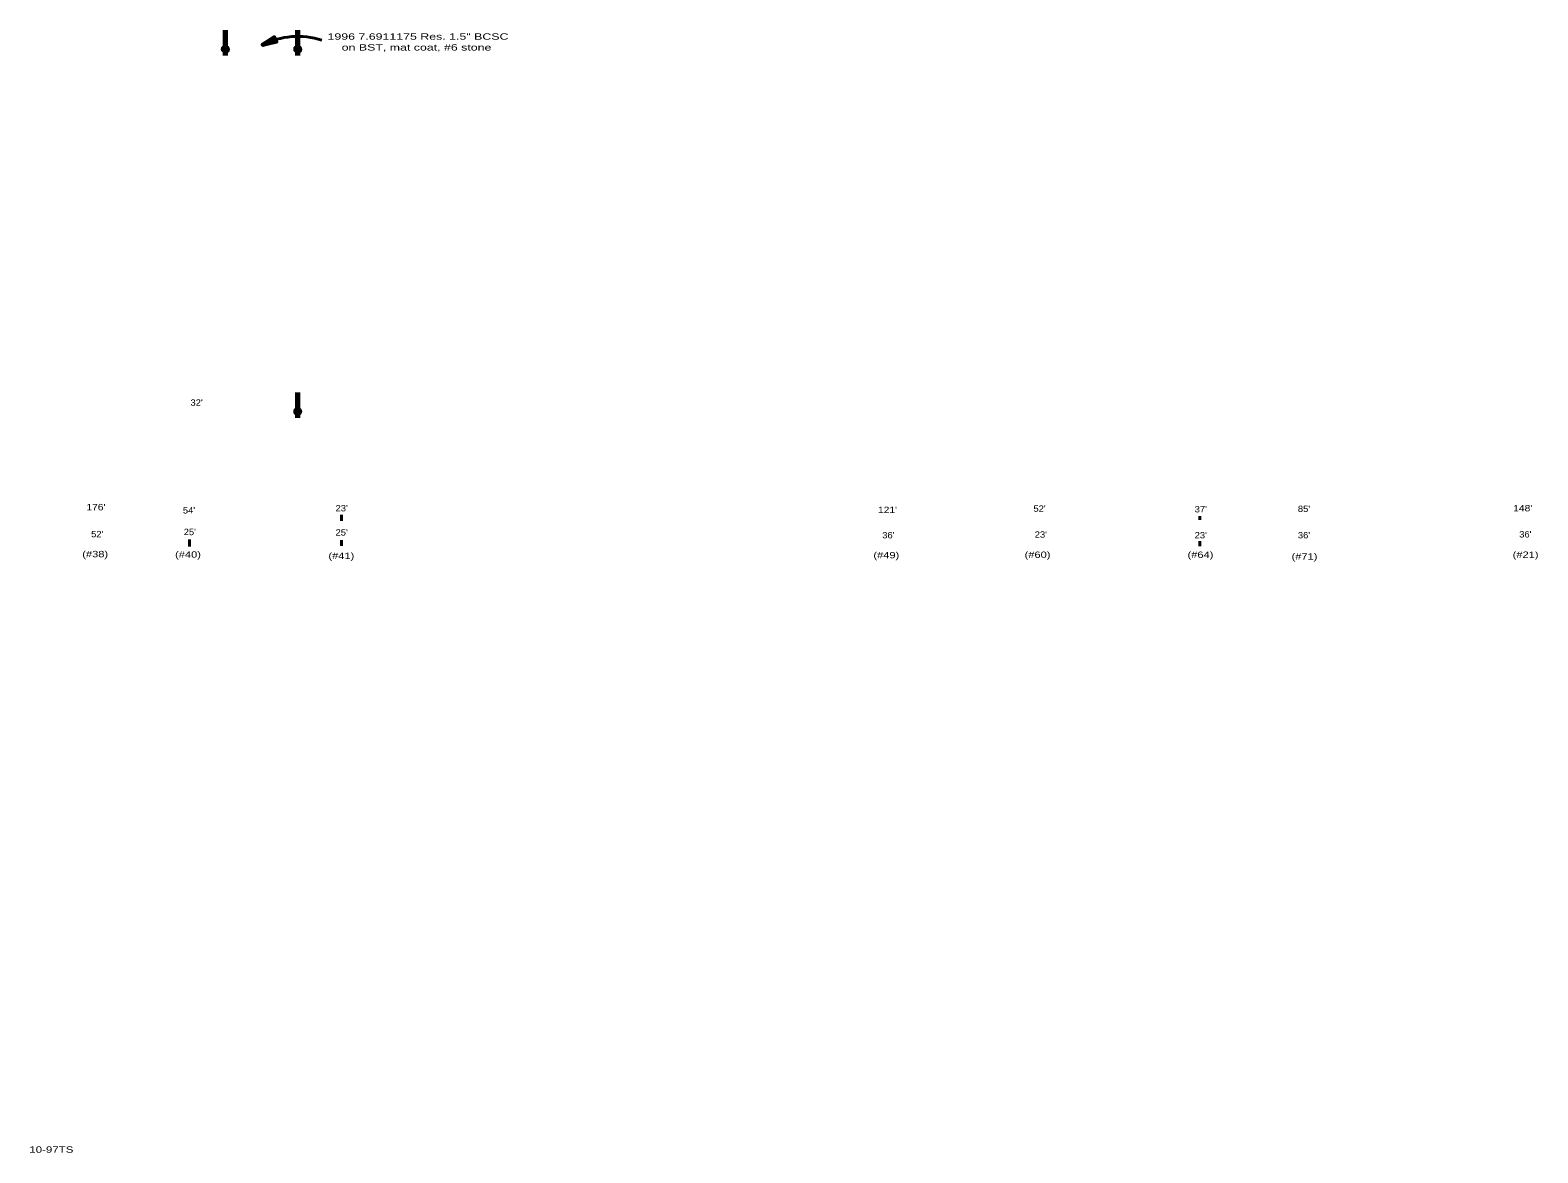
# Model space of a CAD drawing. Extents: x 0.78 to 7.88, y -6.52 to -1.24.
import ezdxf
from ezdxf.enums import TextEntityAlignment as Align

# ---------------------------------------------------------------- set-up
doc = ezdxf.new("R2010")
doc.units = 0
doc.header["$LTSCALE"] = 0.012
doc.layers.add('1', color=7, linetype='Continuous', lineweight=40)

msp = doc.modelspace()

# ---------------------------------------------------------------- hatches: boundary and pattern name
at = {"layer": '1'}
for points in [[(1.71992, -1.32901, 1), (1.68409, -1.32901, 1)], [(2.06092, -1.32901, 1), (2.02509, -1.32901, 1)], [(2.06092, -3.03401, 1), (2.02509, -3.03401, 1)]]:
    msp.add_hatch(color=256, dxfattribs=at).paths.add_polyline_path(points)

# ---------------------------------------------------------------- linework, layer by layer
at = {"layer": '1', "lineweight": 70}
for p, q in [((1.702, -1.359), (1.702, -1.239)), ((2.043, -1.359), (2.043, -1.239)), ((2.043, -3.064), (2.043, -2.944))]:
    msp.add_line(p, q, dxfattribs=at)
at = {"layer": '1'}
for p, q in [((2.248, -3.549), (2.248, -3.521)), ((6.29, -3.544), (6.29, -3.526)), ((1.533, -3.67), (1.533, -3.637)), ((2.248, -3.667), (2.248, -3.639)), ((6.29, -3.668), (6.29, -3.645))]:
    msp.add_line(p, q, dxfattribs=at)
at = {"layer": '1', "lineweight": 60}
msp.add_lwpolyline([(1.877, -1.308), (1.933, -1.272), (1.931, -1.286), (1.942, -1.293), (1.877, -1.308), (1.939, -1.291), (1.935, -1.289), (1.878, -1.308), (1.932, -1.287), (1.931, -1.286), (1.931, -1.284), (1.878, -1.308), (1.932, -1.281), (1.933, -1.276)], close=True, dxfattribs=at)
at = {"layer": '1', "lineweight": 13}
for centre in [(1.70201, -1.32901), (2.04301, -1.32901), (2.04301, -3.03401)]:
    msp.add_circle(centre, 0.01792, dxfattribs=at)
at = {"layer": '1'}
msp.add_arc((2.04337, -1.63779), 0.36938, 72.24696, 116.77028, dxfattribs=at)

# ---------------------------------------------------------------- texts
for s, width, p in [('1996 7.6911175 Res. 1.5" BCSC ', 1.45, (2.617, -1.284)), ('on BST, mat coat, #6 stone', 1.45, (2.602, -1.335)), ("32'", 1.1, (1.5665, -3.007)), ("176'", 1.2, (1.0925, -3.499)), ("23'", 1.1, (2.2495, -3.504)), ("52'", 1.1, (5.5355, -3.506)), ("85'", 1.1, (6.7805, -3.507)), ("148'", 1.2, (7.8105, -3.504)), ("54'", 1.1, (1.5305, -3.514)), ("121'", 1.2, (4.8195, -3.512)), ("37'", 1.1, (6.2945, -3.509)), ("52'", 1.1, (1.0985, -3.626)), ("25'", 1.1, (1.5345, -3.616)), ("25'", 1.1, (2.2495, -3.618)), ("36'", 1.1, (4.8235, -3.631)), ("23'", 1.1, (5.5415, -3.628)), ("23'", 1.1, (6.2945, -3.631)), ("36'", 1.1, (6.7805, -3.631)), ("36'", 1.1, (7.8225, -3.627)), ('(#38)', 1.3, (1.089, -3.72)), ('(#40)', 1.3, (1.526, -3.722)), ('(#60)', 1.3, (5.526, -3.723)), ('(#64)', 1.3, (6.293, -3.723)), ('(#21)', 1.3, (7.824, -3.723)), ('(#41)', 1.3, (2.248, -3.728)), ('(#49)', 1.3, (4.814, -3.725)), ('(#71)', 1.3, (6.783, -3.731)), ('10-97TS', 1.35, (0.8825, -6.523))]:
    msp.add_text(s, height=0.03, dxfattribs=dict(at, width=width)).set_placement(p, align=Align.CENTER)

doc.saveas('drawing.dxf')
